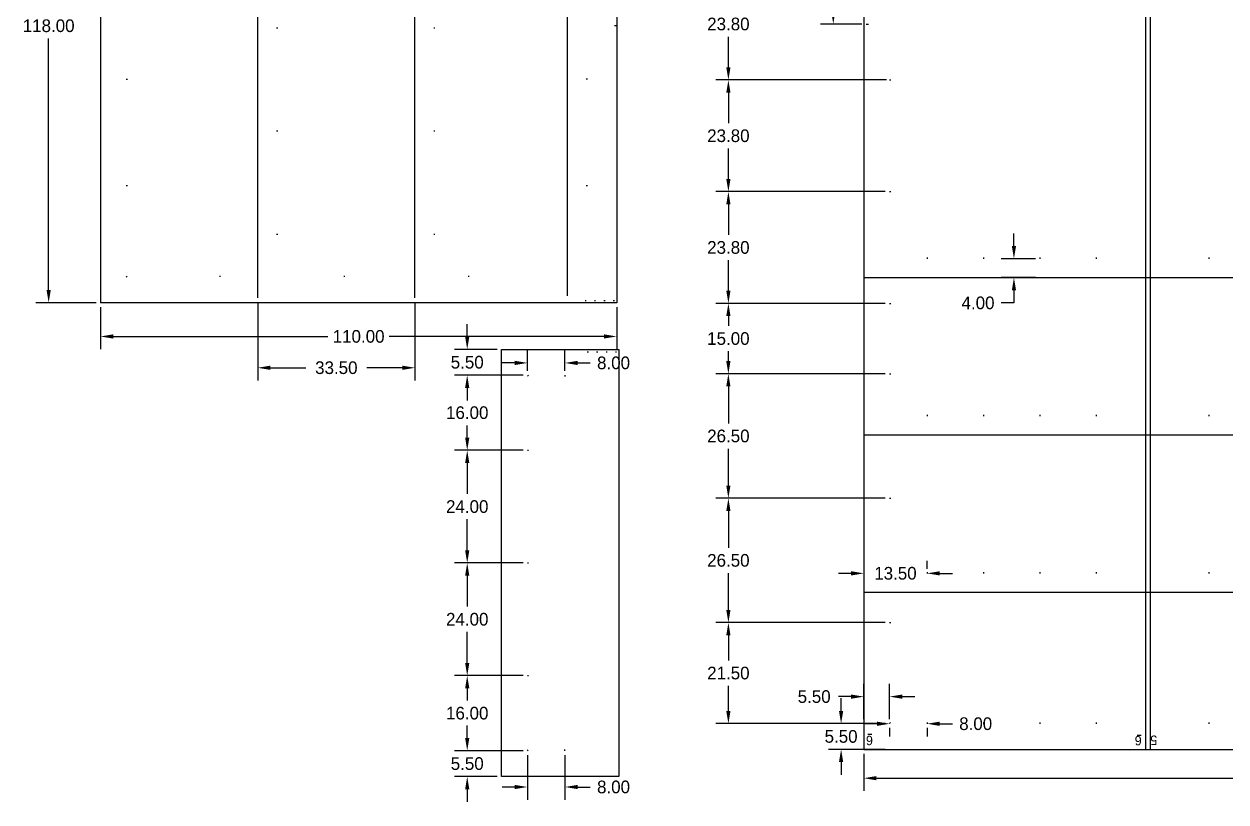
# Model space of a CAD drawing. Header units: millimetres. Extents: x 0 to 3072, y 0 to 988.
# Drawn here: x 0.2 to 256.3, y 0 to 165.7 of the extents above; entities that cross this region are included whole.
import ezdxf

# ---------------------------------------------------------------- set-up
doc = ezdxf.new("R2010")
doc.units = ezdxf.units.MM
for name, color, linetype in [('CUTME', 1, 'Continuous'), ('dim', 7, 'Continuous'), ('PEN2', 95, 'Continuous'), ('PENME', 3, 'Continuous'), ('TEXT', 7, 'Continuous')]:
    doc.layers.add(name, color=color, linetype=linetype)
doc.dimstyles.get("Standard").update_dxf_attribs({"dimtxt": 0.18, "dimasz": 0.18, "dimexe": 0.18, "dimexo": 0.0625, "dimgap": 0.09, "dimtad": 0, "dimtih": 1, "dimtoh": 1, "dimdec": 4, "dimzin": 0, "dimdsep": 46, "dimtxsty": 'Standard', "dimcen": 0.09, "dimadec": 0, "dimazin": 0, "dimtfac": 1, "dimtdec": 4, "dimtofl": 0, "dimtmove": 0, "dimatfit": 3, "dimfxl": 0, "dimtolj": 1, "dimtzin": 0, "dimarcsym": 0})

# ---------------------------------------------------------------- blocks, each defined once
blk = doc.blocks.new('*D268')
at = {"layer": 'Defpoints', "color": 0}
for p in [(219.79, 238.41), (211.79, 235.8), (219.79, 235.8)]:
    blk.add_point(p, dxfattribs=at)
at = {"layer": 'dim', "color": 0, "lineweight": -2}
for p, q in [((211.79, 236.73), (211.79, 241.11)), ((219.79, 236.73), (219.79, 241.11)), ((209.09, 238.41), (206.39, 238.41)), ((222.49, 238.41), (225.19, 238.41))]:
    blk.add_line(p, q, dxfattribs=at)
at = {"layer": 'dim', "color": 0}
for points in [[(209.09, 238.86), (209.09, 237.96), (211.79, 238.41)], [(222.49, 238.86), (222.49, 237.96), (219.79, 238.41)]]:
    blk.add_solid(points, dxfattribs=at)
at = {"layer": 'dim', "color": 0, "insert": (230.14, 238.41), "char_height": 2.7, "attachment_point": 5}
blk.add_mtext('\\A1;8.00', dxfattribs=at)
blk = doc.blocks.new('*D267')
at = {"layer": 'Defpoints', "color": 0}
for p in [(211.79, 155.8), (219.79, 155.8), (219.79, 148.08)]:
    blk.add_point(p, dxfattribs=at)
at = {"layer": 'dim', "color": 0, "lineweight": -2}
for p, q in [((211.79, 154.86), (211.79, 145.38)), ((219.79, 154.86), (219.79, 145.38)), ((209.09, 148.08), (206.39, 148.08)), ((222.49, 148.08), (225.19, 148.08))]:
    blk.add_line(p, q, dxfattribs=at)
at = {"layer": 'dim', "color": 0}
for points in [[(209.09, 148.53), (209.09, 147.63), (211.79, 148.08)], [(222.49, 148.53), (222.49, 147.63), (219.79, 148.08)]]:
    blk.add_solid(points, dxfattribs=at)
at = {"layer": 'dim', "color": 0, "insert": (230.14, 148.08), "char_height": 2.7, "attachment_point": 5}
blk.add_mtext('\\A1;8.00', dxfattribs=at)
blk = doc.blocks.new('*D252')
at = {"layer": 'Defpoints', "color": 0}
for p in [(283.46, 193.59), (283.46, 193.59), (296.96, 193.59)]:
    blk.add_point(p, dxfattribs=at)
at = {"layer": 'dim', "color": 0, "lineweight": -2}
for p, q in [((296.96, 194.53), (296.96, 196.29)), ((280.76, 193.59), (278.06, 193.59)), ((283.46, 192.65), (283.46, 190.89)), ((299.66, 193.59), (302.36, 193.59))]:
    blk.add_line(p, q, dxfattribs=at)
at = {"layer": 'dim', "color": 0}
for points in [[(280.76, 194.04), (280.76, 193.14), (283.46, 193.59)], [(299.66, 194.04), (299.66, 193.14), (296.96, 193.59)]]:
    blk.add_solid(points, dxfattribs=at)
at = {"layer": 'dim', "color": 0, "insert": (290.21, 193.59), "char_height": 2.7, "attachment_point": 5}
blk.add_mtext('\\A1;13.50', dxfattribs=at)
blk = doc.blocks.new('*D251')
at = {"layer": 'Defpoints', "color": 0}
for p in [(288.96, 161.59), (296.96, 161.59), (296.96, 161.55)]:
    blk.add_point(p, dxfattribs=at)
at = {"layer": 'dim', "color": 0, "lineweight": -2}
for p, q in [((286.26, 161.55), (283.56, 161.55)), ((299.66, 161.55), (302.36, 161.55)), ((288.96, 160.65), (288.96, 158.85)), ((296.96, 160.65), (296.96, 158.85))]:
    blk.add_line(p, q, dxfattribs=at)
at = {"layer": 'dim', "color": 0}
for points in [[(286.26, 162), (286.26, 161.1), (288.96, 161.55)], [(299.66, 162), (299.66, 161.1), (296.96, 161.55)]]:
    blk.add_solid(points, dxfattribs=at)
at = {"layer": 'dim', "color": 0, "insert": (307.31, 161.55), "char_height": 2.7, "attachment_point": 5}
blk.add_mtext('\\A1;8.00', dxfattribs=at)
blk = doc.blocks.new('*D250')
at = {"layer": 'Defpoints', "color": 0}
for p in [(288.96, 161.59), (278.63, 156.09), (288.96, 156.09)]:
    blk.add_point(p, dxfattribs=at)
at = {"layer": 'dim', "color": 0, "lineweight": -2}
for p, q in [((278.63, 164.29), (278.63, 166.99)), ((288.02, 161.59), (275.93, 161.59)), ((288.02, 156.09), (275.93, 156.09)), ((278.63, 153.39), (278.63, 150.69))]:
    blk.add_line(p, q, dxfattribs=at)
at = {"layer": 'dim', "color": 0}
for points in [[(278.18, 164.29), (279.08, 164.29), (278.63, 161.59)], [(278.18, 153.39), (279.08, 153.39), (278.63, 156.09)]]:
    blk.add_solid(points, dxfattribs=at)
at = {"layer": 'dim', "color": 0, "insert": (278.63, 158.84), "char_height": 2.7, "attachment_point": 5}
blk.add_mtext('\\A1;5.50', dxfattribs=at)
blk = doc.blocks.new('*D245')
at = {"layer": 'Defpoints', "color": 0}
for p in [(320.96, 260.59), (315.46, 256.59), (320.96, 256.59)]:
    blk.add_point(p, dxfattribs=at)
at = {"layer": 'dim', "color": 0, "lineweight": -2}
for p, q in [((315.46, 263.29), (315.46, 265.99)), ((320.02, 260.59), (312.76, 260.59)), ((320.02, 256.59), (312.76, 256.59)), ((315.46, 253.89), (315.46, 251.19)), ((315.46, 251.19), (312.76, 251.19))]:
    blk.add_line(p, q, dxfattribs=at)
at = {"layer": 'dim', "color": 0}
for points in [[(315.01, 263.29), (315.91, 263.29), (315.46, 260.59)], [(315.01, 253.89), (315.91, 253.89), (315.46, 256.59)]]:
    blk.add_solid(points, dxfattribs=at)
at = {"layer": 'dim', "color": 0, "insert": (307.81, 251.19), "char_height": 2.7, "attachment_point": 5}
blk.add_mtext('\\A1;4.00', dxfattribs=at)
blk = doc.blocks.new('*D240')
at = {"layer": 'Defpoints', "color": 0}
for p in [(283.46, 167.33), (283.46, 161.59), (288.96, 161.59)]:
    blk.add_point(p, dxfattribs=at)
at = {"layer": 'dim', "color": 0, "lineweight": -2}
for p, q in [((283.46, 162.53), (283.46, 170.03)), ((288.96, 162.53), (288.96, 170.03)), ((280.76, 167.33), (278.06, 167.33)), ((291.66, 167.33), (294.36, 167.33))]:
    blk.add_line(p, q, dxfattribs=at)
at = {"layer": 'dim', "color": 0}
for points in [[(280.76, 167.78), (280.76, 166.88), (283.46, 167.33)], [(291.66, 167.78), (291.66, 166.88), (288.96, 167.33)]]:
    blk.add_solid(points, dxfattribs=at)
at = {"layer": 'dim', "color": 0, "insert": (272.89, 167.33), "char_height": 2.7, "attachment_point": 5}
blk.add_mtext('\\A1;5.50', dxfattribs=at)
blk = doc.blocks.new('*D236')
at = {"layer": 'Defpoints', "color": 0}
for p in [(154.32, 252.31), (187.82, 252.31), (187.82, 237.38)]:
    blk.add_point(p, dxfattribs=at)
at = {"layer": 'dim', "color": 0, "lineweight": -2}
for p, q in [((154.32, 251.37), (154.32, 234.68)), ((187.82, 251.37), (187.82, 234.68)), ((157.02, 237.38), (164.54, 237.38)), ((185.12, 237.38), (177.59, 237.38))]:
    blk.add_line(p, q, dxfattribs=at)
at = {"layer": 'dim', "color": 0}
for points in [[(157.02, 237.83), (157.02, 236.93), (154.32, 237.38)], [(185.12, 237.83), (185.12, 236.93), (187.82, 237.38)]]:
    blk.add_solid(points, dxfattribs=at)
at = {"layer": 'dim', "color": 0, "insert": (171.07, 237.38), "char_height": 2.7, "attachment_point": 5}
blk.add_mtext('\\A1;33.50', dxfattribs=at)
blk = doc.blocks.new('*D235')
at = {"layer": 'Defpoints', "color": 0}
for p in [(276.96, 364.59), (283.46, 364.59), (283.96, 310.59)]:
    blk.add_point(p, dxfattribs=at)
at = {"layer": 'dim', "color": 0, "lineweight": -2}
for p, q in [((282.52, 364.59), (274.26, 364.59)), ((276.96, 361.89), (276.96, 340.29)), ((276.96, 313.29), (276.96, 334.89)), ((283.02, 310.59), (274.26, 310.59))]:
    blk.add_line(p, q, dxfattribs=at)
at = {"layer": 'dim', "color": 0}
for points in [[(276.51, 361.89), (277.41, 361.89), (276.96, 364.59)], [(276.51, 313.29), (277.41, 313.29), (276.96, 310.59)]]:
    blk.add_solid(points, dxfattribs=at)
at = {"layer": 'dim', "color": 0, "insert": (276.96, 337.59), "char_height": 2.7, "attachment_point": 5}
blk.add_mtext('\\A1;54.00', dxfattribs=at)
blk = doc.blocks.new('*D234')
at = {"layer": 'Defpoints', "color": 0}
for p in [(288.96, 183.09), (254.61, 161.59), (288.96, 161.59)]:
    blk.add_point(p, dxfattribs=at)
at = {"layer": 'dim', "color": 0, "lineweight": -2}
for p, q in [((288.02, 183.09), (251.91, 183.09)), ((254.61, 180.39), (254.61, 175.04)), ((254.61, 164.29), (254.61, 169.64)), ((288.02, 161.59), (251.91, 161.59))]:
    blk.add_line(p, q, dxfattribs=at)
at = {"layer": 'dim', "color": 0}
for points in [[(254.16, 180.39), (255.06, 180.39), (254.61, 183.09)], [(254.16, 164.29), (255.06, 164.29), (254.61, 161.59)]]:
    blk.add_solid(points, dxfattribs=at)
at = {"layer": 'dim', "color": 0, "insert": (254.61, 172.34), "char_height": 2.7, "attachment_point": 5}
blk.add_mtext('\\A1;21.50', dxfattribs=at)
blk = doc.blocks.new('*D233')
at = {"layer": 'Defpoints', "color": 0}
for p in [(288.96, 209.59), (254.61, 183.09), (288.96, 183.09)]:
    blk.add_point(p, dxfattribs=at)
at = {"layer": 'dim', "color": 0, "lineweight": -2}
for p, q in [((288.02, 209.59), (251.91, 209.59)), ((254.61, 206.89), (254.61, 199.04)), ((254.61, 185.79), (254.61, 193.64)), ((288.02, 183.09), (251.91, 183.09))]:
    blk.add_line(p, q, dxfattribs=at)
at = {"layer": 'dim', "color": 0}
for points in [[(254.16, 206.89), (255.06, 206.89), (254.61, 209.59)], [(254.16, 185.79), (255.06, 185.79), (254.61, 183.09)]]:
    blk.add_solid(points, dxfattribs=at)
at = {"layer": 'dim', "color": 0, "insert": (254.61, 196.34), "char_height": 2.7, "attachment_point": 5}
blk.add_mtext('\\A1;26.50', dxfattribs=at)
blk = doc.blocks.new('*D232')
at = {"layer": 'Defpoints', "color": 0}
for p in [(288.96, 236.09), (254.61, 209.59), (288.96, 209.59)]:
    blk.add_point(p, dxfattribs=at)
at = {"layer": 'dim', "color": 0, "lineweight": -2}
for p, q in [((288.02, 236.09), (251.91, 236.09)), ((254.61, 233.39), (254.61, 225.54)), ((254.61, 212.29), (254.61, 220.14)), ((288.02, 209.59), (251.91, 209.59))]:
    blk.add_line(p, q, dxfattribs=at)
at = {"layer": 'dim', "color": 0}
for points in [[(254.16, 233.39), (255.06, 233.39), (254.61, 236.09)], [(254.16, 212.29), (255.06, 212.29), (254.61, 209.59)]]:
    blk.add_solid(points, dxfattribs=at)
at = {"layer": 'dim', "color": 0, "insert": (254.61, 222.84), "char_height": 2.7, "attachment_point": 5}
blk.add_mtext('\\A1;26.50', dxfattribs=at)
blk = doc.blocks.new('*D231')
at = {"layer": 'Defpoints', "color": 0}
for p in [(288.96, 251.09), (254.61, 236.09), (288.96, 236.09)]:
    blk.add_point(p, dxfattribs=at)
at = {"layer": 'dim', "color": 0, "lineweight": -2}
for p, q in [((288.02, 251.09), (251.91, 251.09)), ((254.61, 248.39), (254.61, 246.29)), ((254.61, 238.79), (254.61, 240.89)), ((288.02, 236.09), (251.91, 236.09))]:
    blk.add_line(p, q, dxfattribs=at)
at = {"layer": 'dim', "color": 0}
for points in [[(254.16, 248.39), (255.06, 248.39), (254.61, 251.09)], [(254.16, 238.79), (255.06, 238.79), (254.61, 236.09)]]:
    blk.add_solid(points, dxfattribs=at)
at = {"layer": 'dim', "color": 0, "insert": (254.61, 243.59), "char_height": 2.7, "attachment_point": 5}
blk.add_mtext('\\A1;15.00', dxfattribs=at)
blk = doc.blocks.new('*D230')
at = {"layer": 'Defpoints', "color": 0}
for p in [(288.96, 274.89), (254.61, 251.09), (288.96, 251.09)]:
    blk.add_point(p, dxfattribs=at)
at = {"layer": 'dim', "color": 0, "lineweight": -2}
for p, q in [((288.02, 274.89), (251.91, 274.89)), ((254.61, 272.19), (254.61, 265.69)), ((254.61, 253.79), (254.61, 260.29)), ((288.02, 251.09), (251.91, 251.09))]:
    blk.add_line(p, q, dxfattribs=at)
at = {"layer": 'dim', "color": 0}
for points in [[(254.16, 272.19), (255.06, 272.19), (254.61, 274.89)], [(254.16, 253.79), (255.06, 253.79), (254.61, 251.09)]]:
    blk.add_solid(points, dxfattribs=at)
at = {"layer": 'dim', "color": 0, "insert": (254.61, 262.99), "char_height": 2.7, "attachment_point": 5}
blk.add_mtext('\\A1;23.80', dxfattribs=at)
blk = doc.blocks.new('*D229')
at = {"layer": 'Defpoints', "color": 0}
for p in [(289.21, 298.69), (254.61, 274.89), (288.96, 274.89)]:
    blk.add_point(p, dxfattribs=at)
at = {"layer": 'dim', "color": 0, "lineweight": -2}
for p, q in [((288.27, 298.69), (251.91, 298.69)), ((254.61, 295.99), (254.61, 289.49)), ((254.61, 277.59), (254.61, 284.09)), ((288.02, 274.89), (251.91, 274.89))]:
    blk.add_line(p, q, dxfattribs=at)
at = {"layer": 'dim', "color": 0}
for points in [[(254.16, 295.99), (255.06, 295.99), (254.61, 298.69)], [(254.16, 277.59), (255.06, 277.59), (254.61, 274.89)]]:
    blk.add_solid(points, dxfattribs=at)
at = {"layer": 'dim', "color": 0, "insert": (254.61, 286.79), "char_height": 2.7, "attachment_point": 5}
blk.add_mtext('\\A1;23.80', dxfattribs=at)
blk = doc.blocks.new('*D228')
at = {"layer": 'Defpoints', "color": 0}
for p in [(288.96, 322.49), (254.61, 298.69), (289.21, 298.69)]:
    blk.add_point(p, dxfattribs=at)
at = {"layer": 'dim', "color": 0, "lineweight": -2}
for p, q in [((288.02, 322.49), (251.91, 322.49)), ((254.61, 319.79), (254.61, 313.29)), ((254.61, 301.39), (254.61, 307.89)), ((288.27, 298.69), (251.91, 298.69))]:
    blk.add_line(p, q, dxfattribs=at)
at = {"layer": 'dim', "color": 0}
for points in [[(254.16, 319.79), (255.06, 319.79), (254.61, 322.49)], [(254.16, 301.39), (255.06, 301.39), (254.61, 298.69)]]:
    blk.add_solid(points, dxfattribs=at)
at = {"layer": 'dim', "color": 0, "insert": (254.61, 310.59), "char_height": 2.7, "attachment_point": 5}
blk.add_mtext('\\A1;23.80', dxfattribs=at)
blk = doc.blocks.new('*D211')
at = {"layer": 'Defpoints', "color": 0}
for p in [(120.82, 369.22), (109.77, 251.22), (120.82, 251.22)]:
    blk.add_point(p, dxfattribs=at)
at = {"layer": 'dim', "color": 0, "lineweight": -2}
for p, q in [((119.88, 369.22), (107.07, 369.22)), ((109.77, 366.52), (109.77, 312.92)), ((109.77, 253.92), (109.77, 307.52)), ((119.88, 251.22), (107.07, 251.22))]:
    blk.add_line(p, q, dxfattribs=at)
at = {"layer": 'dim', "color": 0}
for points in [[(109.32, 366.52), (110.22, 366.52), (109.77, 369.22)], [(109.32, 253.92), (110.22, 253.92), (109.77, 251.22)]]:
    blk.add_solid(points, dxfattribs=at)
at = {"layer": 'dim', "color": 0, "insert": (109.77, 310.22), "char_height": 2.7, "attachment_point": 5}
blk.add_mtext('\\A1;118.00', dxfattribs=at)
blk = doc.blocks.new('*D210')
at = {"layer": 'Defpoints', "color": 0}
for p in [(120.82, 251.22), (230.82, 251.22), (120.82, 244.05)]:
    blk.add_point(p, dxfattribs=at)
at = {"layer": 'dim', "color": 0, "lineweight": -2}
for p, q in [((120.82, 250.28), (120.82, 241.35)), ((230.82, 250.28), (230.82, 241.35)), ((123.52, 244.05), (169.29, 244.05)), ((228.12, 244.05), (182.34, 244.05))]:
    blk.add_line(p, q, dxfattribs=at)
at = {"layer": 'dim', "color": 0}
for points in [[(123.52, 244.5), (123.52, 243.6), (120.82, 244.05)], [(228.12, 244.5), (228.12, 243.6), (230.82, 244.05)]]:
    blk.add_solid(points, dxfattribs=at)
at = {"layer": 'dim', "color": 0, "insert": (175.82, 244.05), "char_height": 2.7, "attachment_point": 5}
blk.add_mtext('\\A1;110.00', dxfattribs=at)
blk = doc.blocks.new('*D193')
at = {"layer": 'Defpoints', "color": 0}
for p in [(283.46, 156.09), (598.46, 156.09), (283.46, 149.96)]:
    blk.add_point(p, dxfattribs=at)
at = {"layer": 'dim', "color": 0, "lineweight": -2}
for p, q in [((283.46, 155.15), (283.46, 147.26)), ((598.46, 155.15), (598.46, 147.26)), ((286.16, 149.96), (433.76, 149.96)), ((595.76, 149.96), (448.16, 149.96))]:
    blk.add_line(p, q, dxfattribs=at)
at = {"layer": 'dim', "color": 0}
for points in [[(286.16, 150.41), (286.16, 149.51), (283.46, 149.96)], [(595.76, 150.41), (595.76, 149.51), (598.46, 149.96)]]:
    blk.add_solid(points, dxfattribs=at)
at = {"layer": 'dim', "color": 0, "insert": (440.96, 149.96), "char_height": 2.7, "attachment_point": 5}
blk.add_mtext('\\A1;315.00', dxfattribs=at)
blk = doc.blocks.new('*D192')
at = {"layer": 'Defpoints', "color": 0}
for p in [(198.96, 155.8), (211.79, 155.8), (206.29, 150.3)]:
    blk.add_point(p, dxfattribs=at)
at = {"layer": 'dim', "color": 0, "lineweight": -2}
for p, q in [((198.96, 158.5), (198.96, 161.2)), ((210.85, 155.8), (196.26, 155.8)), ((205.35, 150.3), (196.26, 150.3)), ((198.96, 147.6), (198.96, 144.9))]:
    blk.add_line(p, q, dxfattribs=at)
at = {"layer": 'dim', "color": 0}
for points in [[(198.51, 158.5), (199.41, 158.5), (198.96, 155.8)], [(198.51, 147.6), (199.41, 147.6), (198.96, 150.3)]]:
    blk.add_solid(points, dxfattribs=at)
at = {"layer": 'dim', "color": 0, "insert": (198.96, 153.05), "char_height": 2.7, "attachment_point": 5}
blk.add_mtext('\\A1;5.50', dxfattribs=at)
blk = doc.blocks.new('*D191')
at = {"layer": 'Defpoints', "color": 0}
for p in [(198.96, 171.8), (211.79, 171.8), (211.79, 155.8)]:
    blk.add_point(p, dxfattribs=at)
at = {"layer": 'dim', "color": 0, "lineweight": -2}
for p, q in [((210.85, 171.8), (196.26, 171.8)), ((198.96, 169.1), (198.96, 166.5)), ((198.96, 158.5), (198.96, 161.1)), ((210.85, 155.8), (196.26, 155.8))]:
    blk.add_line(p, q, dxfattribs=at)
at = {"layer": 'dim', "color": 0}
for points in [[(198.51, 169.1), (199.41, 169.1), (198.96, 171.8)], [(198.51, 158.5), (199.41, 158.5), (198.96, 155.8)]]:
    blk.add_solid(points, dxfattribs=at)
at = {"layer": 'dim', "color": 0, "insert": (198.96, 163.8), "char_height": 2.7, "attachment_point": 5}
blk.add_mtext('\\A1;16.00', dxfattribs=at)
blk = doc.blocks.new('*D190')
at = {"layer": 'Defpoints', "color": 0}
for p in [(198.96, 195.8), (211.79, 195.8), (211.79, 171.8)]:
    blk.add_point(p, dxfattribs=at)
at = {"layer": 'dim', "color": 0, "lineweight": -2}
for p, q in [((210.85, 195.8), (196.26, 195.8)), ((198.96, 193.1), (198.96, 186.5)), ((198.96, 174.5), (198.96, 181.1)), ((210.85, 171.8), (196.26, 171.8))]:
    blk.add_line(p, q, dxfattribs=at)
at = {"layer": 'dim', "color": 0}
for points in [[(198.51, 193.1), (199.41, 193.1), (198.96, 195.8)], [(198.51, 174.5), (199.41, 174.5), (198.96, 171.8)]]:
    blk.add_solid(points, dxfattribs=at)
at = {"layer": 'dim', "color": 0, "insert": (198.96, 183.8), "char_height": 2.7, "attachment_point": 5}
blk.add_mtext('\\A1;24.00', dxfattribs=at)
blk = doc.blocks.new('*D189')
at = {"layer": 'Defpoints', "color": 0}
for p in [(198.96, 219.8), (211.79, 219.8), (211.79, 195.8)]:
    blk.add_point(p, dxfattribs=at)
at = {"layer": 'dim', "color": 0, "lineweight": -2}
for p, q in [((210.85, 219.8), (196.26, 219.8)), ((198.96, 217.1), (198.96, 210.5)), ((198.96, 198.5), (198.96, 205.1)), ((210.85, 195.8), (196.26, 195.8))]:
    blk.add_line(p, q, dxfattribs=at)
at = {"layer": 'dim', "color": 0}
for points in [[(198.51, 217.1), (199.41, 217.1), (198.96, 219.8)], [(198.51, 198.5), (199.41, 198.5), (198.96, 195.8)]]:
    blk.add_solid(points, dxfattribs=at)
at = {"layer": 'dim', "color": 0, "insert": (198.96, 207.8), "char_height": 2.7, "attachment_point": 5}
blk.add_mtext('\\A1;24.00', dxfattribs=at)
blk = doc.blocks.new('*D188')
at = {"layer": 'Defpoints', "color": 0}
for p in [(198.96, 235.8), (211.79, 235.8), (211.79, 219.8)]:
    blk.add_point(p, dxfattribs=at)
at = {"layer": 'dim', "color": 0, "lineweight": -2}
for p, q in [((210.85, 235.8), (196.26, 235.8)), ((198.96, 233.1), (198.96, 230.5)), ((198.96, 222.5), (198.96, 225.1)), ((210.85, 219.8), (196.26, 219.8))]:
    blk.add_line(p, q, dxfattribs=at)
at = {"layer": 'dim', "color": 0}
for points in [[(198.51, 233.1), (199.41, 233.1), (198.96, 235.8)], [(198.51, 222.5), (199.41, 222.5), (198.96, 219.8)]]:
    blk.add_solid(points, dxfattribs=at)
at = {"layer": 'dim', "color": 0, "insert": (198.96, 227.8), "char_height": 2.7, "attachment_point": 5}
blk.add_mtext('\\A1;16.00', dxfattribs=at)
blk = doc.blocks.new('*D187')
at = {"layer": 'Defpoints', "color": 0}
for p in [(198.96, 241.3), (206.29, 241.3), (211.79, 235.8)]:
    blk.add_point(p, dxfattribs=at)
at = {"layer": 'dim', "color": 0, "lineweight": -2}
for p, q in [((198.96, 244), (198.96, 246.7)), ((205.35, 241.3), (196.26, 241.3)), ((210.85, 235.8), (196.26, 235.8)), ((198.96, 233.1), (198.96, 230.4))]:
    blk.add_line(p, q, dxfattribs=at)
at = {"layer": 'dim', "color": 0}
for points in [[(198.51, 244), (199.41, 244), (198.96, 241.3)], [(198.51, 233.1), (199.41, 233.1), (198.96, 235.8)]]:
    blk.add_solid(points, dxfattribs=at)
at = {"layer": 'dim', "color": 0, "insert": (198.96, 238.55), "char_height": 2.7, "attachment_point": 5}
blk.add_mtext('\\A1;5.50', dxfattribs=at)
blk = doc.blocks.new('A$C71D563D8')
at = {"layer": 'CUTME', "ltscale": 22}
for p, q in [((179.091, 323.196), (179.091, 11.196)), ((239.091, 323.196), (239.091, 11.196)), ((240.091, 323.196), (240.091, 11.196)), ((179.091, 11.196), (240.091, 11.196)), ((239.091, 11.196), (300.091, 11.196))]:
    blk.add_line(p, q, dxfattribs=at)
at = {"layer": 'CUTME'}
for p, q in [((16.447, 224.324), (16.447, 106.324)), ((126.447, 224.324), (126.447, 106.324)), ((77.447, 106.324), (16.447, 106.324)), ((126.447, 106.324), (76.447, 106.324)), ((101.922, 96.4), (126.922, 96.4)), ((101.922, 5.4), (101.922, 96.4)), ((126.922, 96.4), (126.922, 5.4)), ((126.922, 5.4), (101.922, 5.4))]:
    blk.add_line(p, q, dxfattribs=at)
at = {"layer": 'PEN2'}
for p, q in [((115.947, 107.824), (115.947, 222.824)), ((49.95, 107.41), (49.95, 222.41)), ((83.45, 107.41), (83.45, 222.41))]:
    blk.add_line(p, q, dxfattribs=at)
at = {"layer": 'PEN2', "ltscale": 22}
for p, q in [((179.091, 111.696), (240.091, 111.696)), ((239.091, 111.696), (300.091, 111.696)), ((179.091, 78.196), (240.091, 78.196)), ((239.091, 78.196), (300.091, 78.196)), ((179.091, 44.696), (240.091, 44.696)), ((239.091, 44.696), (300.091, 44.696))]:
    blk.add_line(p, q, dxfattribs=at)
at = {"layer": 'PENME'}
for p, q in [((53.95, 164.876), (54.2, 164.876)), ((87.45, 164.876), (87.7, 164.876)), ((126.447, 165.324), (125.947, 165.324)), ((21.947, 153.974), (22.197, 153.974)), ((119.947, 154.024), (120.197, 154.024)), ((53.95, 142.92), (54.2, 142.92)), ((87.45, 142.92), (87.7, 142.92)), ((21.947, 131.274), (22.197, 131.274)), ((119.947, 131.324), (120.197, 131.324)), ((53.95, 120.921), (54.2, 120.921)), ((87.45, 120.921), (87.7, 120.921)), ((21.947, 111.824), (22.124, 112.001)), ((41.947, 111.824), (41.947, 112.074)), ((68.447, 111.824), (68.447, 112.074)), ((94.947, 111.824), (94.947, 112.074)), ((119.701, 106.821), (119.951, 106.821)), ((121.701, 106.821), (121.951, 106.821)), ((123.701, 106.821), (123.951, 106.821)), ((125.701, 106.821), (125.951, 106.821)), ((120.172, 95.9), (120.422, 95.9)), ((122.172, 95.9), (122.422, 95.9)), ((124.172, 95.9), (124.422, 95.9)), ((126.172, 95.9), (126.422, 95.9)), ((107.422, 90.9), (107.599, 90.723)), ((115.422, 90.9), (115.422, 90.65)), ((107.422, 74.9), (107.672, 74.9)), ((107.422, 50.9), (107.672, 50.9)), ((107.422, 26.9), (107.672, 26.9)), ((107.422, 10.9), (107.599, 11.077)), ((115.422, 10.9), (115.422, 11.15))]:
    blk.add_line(p, q, dxfattribs=at)
at = {"layer": 'PENME', "ltscale": 22}
for p, q in [((179.591, 165.696), (180.091, 165.696)), ((184.591, 153.796), (184.841, 153.796)), ((184.591, 129.996), (184.841, 129.996)), ((192.591, 115.946), (192.591, 115.696)), ((204.591, 115.946), (204.591, 115.696)), ((216.591, 115.946), (216.591, 115.696)), ((228.591, 115.946), (228.591, 115.696)), ((252.591, 115.946), (252.591, 115.696)), ((184.591, 106.196), (184.841, 106.196)), ((184.591, 91.196), (184.841, 91.196)), ((192.591, 82.446), (192.591, 82.196)), ((204.591, 82.446), (204.591, 82.196)), ((216.591, 82.446), (216.591, 82.196)), ((228.591, 82.446), (228.591, 82.196)), ((252.591, 82.446), (252.591, 82.196)), ((184.591, 64.696), (184.841, 64.696)), ((192.591, 48.946), (192.591, 48.696)), ((204.591, 48.946), (204.591, 48.696)), ((216.591, 48.946), (216.591, 48.696)), ((228.591, 48.946), (228.591, 48.696)), ((252.591, 48.946), (252.591, 48.696)), ((184.591, 38.196), (184.841, 38.196)), ((184.591, 16.696), (184.789, 16.894)), ((192.591, 16.899), (192.591, 16.649)), ((204.591, 16.899), (204.591, 16.649)), ((216.591, 16.899), (216.591, 16.649)), ((228.591, 16.899), (228.591, 16.649)), ((252.591, 16.899), (252.591, 16.649))]:
    blk.add_line(p, q, dxfattribs=at)
at = {"layer": 'TEXT', "ltscale": 22}
for p, q in [((179.951, 14.46), (180.822, 14.46)), ((237.32, 14.256), (238.19, 14.256))]:
    blk.add_line(p, q, dxfattribs=at)
for s, p in [('6', (181.046, 14.087)), ('6', (238.319, 14.054)), ('5', (241.63, 14.148))]:
    blk.add_text(s, height=2, rotation=180, dxfattribs=at).set_placement(p)
at = {"layer": 'dim', "ltscale": 22}
for base, p1, p2, override, picture, middle in [((5.4, 106.324), (16.447, 224.324), (16.447, 106.324), {"dimscale": 15, "dimdec": 2}, '*D211', (5.4, 165.324)), ((172.593, 219.696), (179.591, 165.696), (179.091, 219.696), {"dimscale": 15, "dimdec": 2}, '*D235', (172.593, 192.696)), ((150.24, 153.796), (184.591, 177.596), (184.841, 153.796), {"dimscale": 15, "dimdec": 2, "dimtmove": 1}, '*D228', (150.24, 165.696)), ((150.24, 129.996), (184.841, 153.796), (184.591, 129.996), {"dimscale": 15, "dimdec": 2, "dimtmove": 1}, '*D229', (150.24, 141.896)), ((150.24, 106.196), (184.591, 129.996), (184.591, 106.196), {"dimscale": 15, "dimdec": 2, "dimtmove": 1}, '*D230', (150.24, 118.096)), ((211.091, 111.696), (216.591, 115.696), (216.591, 111.696), {"dimscale": 15, "dimdec": 2}, '*D245', (203.441, 106.296)), ((150.24, 91.196), (184.591, 106.196), (184.591, 91.196), {"dimscale": 15, "dimdec": 2, "dimtmove": 1}, '*D231', (150.24, 98.696)), ((94.591, 96.4), (107.422, 90.9), (101.922, 96.4), {"dimscale": 15, "dimdec": 2, "dimtmove": 1}, '*D187', (94.591, 93.65)), ((94.591, 90.9), (107.422, 74.9), (107.422, 90.9), {"dimscale": 15, "dimdec": 2, "dimtmove": 1}, '*D188', (94.591, 82.9)), ((150.24, 64.696), (184.591, 91.196), (184.591, 64.696), {"dimscale": 15, "dimdec": 2, "dimtmove": 1}, '*D232', (150.24, 77.946)), ((94.591, 74.9), (107.422, 50.9), (107.422, 74.9), {"dimscale": 15, "dimdec": 2, "dimtmove": 1}, '*D189', (94.591, 62.9)), ((150.24, 38.196), (184.591, 64.696), (184.591, 38.196), {"dimscale": 15, "dimdec": 2, "dimtmove": 1}, '*D233', (150.24, 51.446)), ((94.591, 50.9), (107.422, 26.9), (107.422, 50.9), {"dimscale": 15, "dimdec": 2, "dimtmove": 1}, '*D190', (94.591, 38.9)), ((150.24, 16.696), (184.591, 38.196), (184.591, 16.696), {"dimscale": 15, "dimdec": 2, "dimtmove": 1}, '*D234', (150.24, 27.446)), ((94.591, 26.9), (107.422, 10.9), (107.422, 26.9), {"dimscale": 15, "dimdec": 2, "dimtmove": 1}, '*D191', (94.591, 18.9)), ((174.255, 11.196), (184.591, 16.696), (184.591, 11.196), {"dimscale": 15, "dimdec": 2}, '*D250', (174.255, 13.946)), ((94.591, 10.9), (101.922, 5.4), (107.422, 10.9), {"dimscale": 15, "dimdec": 2}, '*D192', (94.591, 8.15))]:
    dim = blk.add_linear_dim(base=base, p1=p1, p2=p2, angle=90, dimstyle='Standard', override=override, dxfattribs=at)
    dim.commit()
    dim.dimension.update_dxf_attribs({"geometry": picture, "text_midpoint": middle, "insert": (-104.37, -144.897)})
for base, p1, p2, picture, middle in [((16.447, 99.151), (126.447, 106.324), (16.447, 106.324), '*D210', (71.447, 99.151)), ((83.45, 92.481), (49.95, 107.41), (83.45, 107.41), '*D236', (66.7, 92.481)), ((115.422, 93.509), (107.422, 90.9), (115.422, 90.9), '*D268', (125.772, 93.509)), ((179.091, 48.696), (192.591, 48.696), (179.091, 48.696), '*D252', (185.841, 48.696)), ((179.091, 22.431), (184.591, 16.696), (179.091, 16.696), '*D240', (168.516, 22.431)), ((192.591, 16.649), (184.591, 16.696), (192.591, 16.696), '*D251', (202.941, 16.649)), ((115.422, 3.179), (107.422, 10.9), (115.422, 10.9), '*D267', (125.772, 3.179)), ((179.091, 5.064), (494.091, 11.196), (179.091, 11.196), '*D193', (336.591, 5.064))]:
    dim = blk.add_linear_dim(base=base, p1=p1, p2=p2, dimstyle='Standard', override={"dimscale": 15, "dimdec": 2}, dxfattribs=at)
    dim.commit()
    dim.dimension.update_dxf_attribs({"geometry": picture, "text_midpoint": middle, "insert": (-104.37, -144.897)})

msp = doc.modelspace()

# ---------------------------------------------------------------- block references
msp.add_blockref('A$C71D563D8', (0, 0))

doc.saveas('drawing.dxf')
